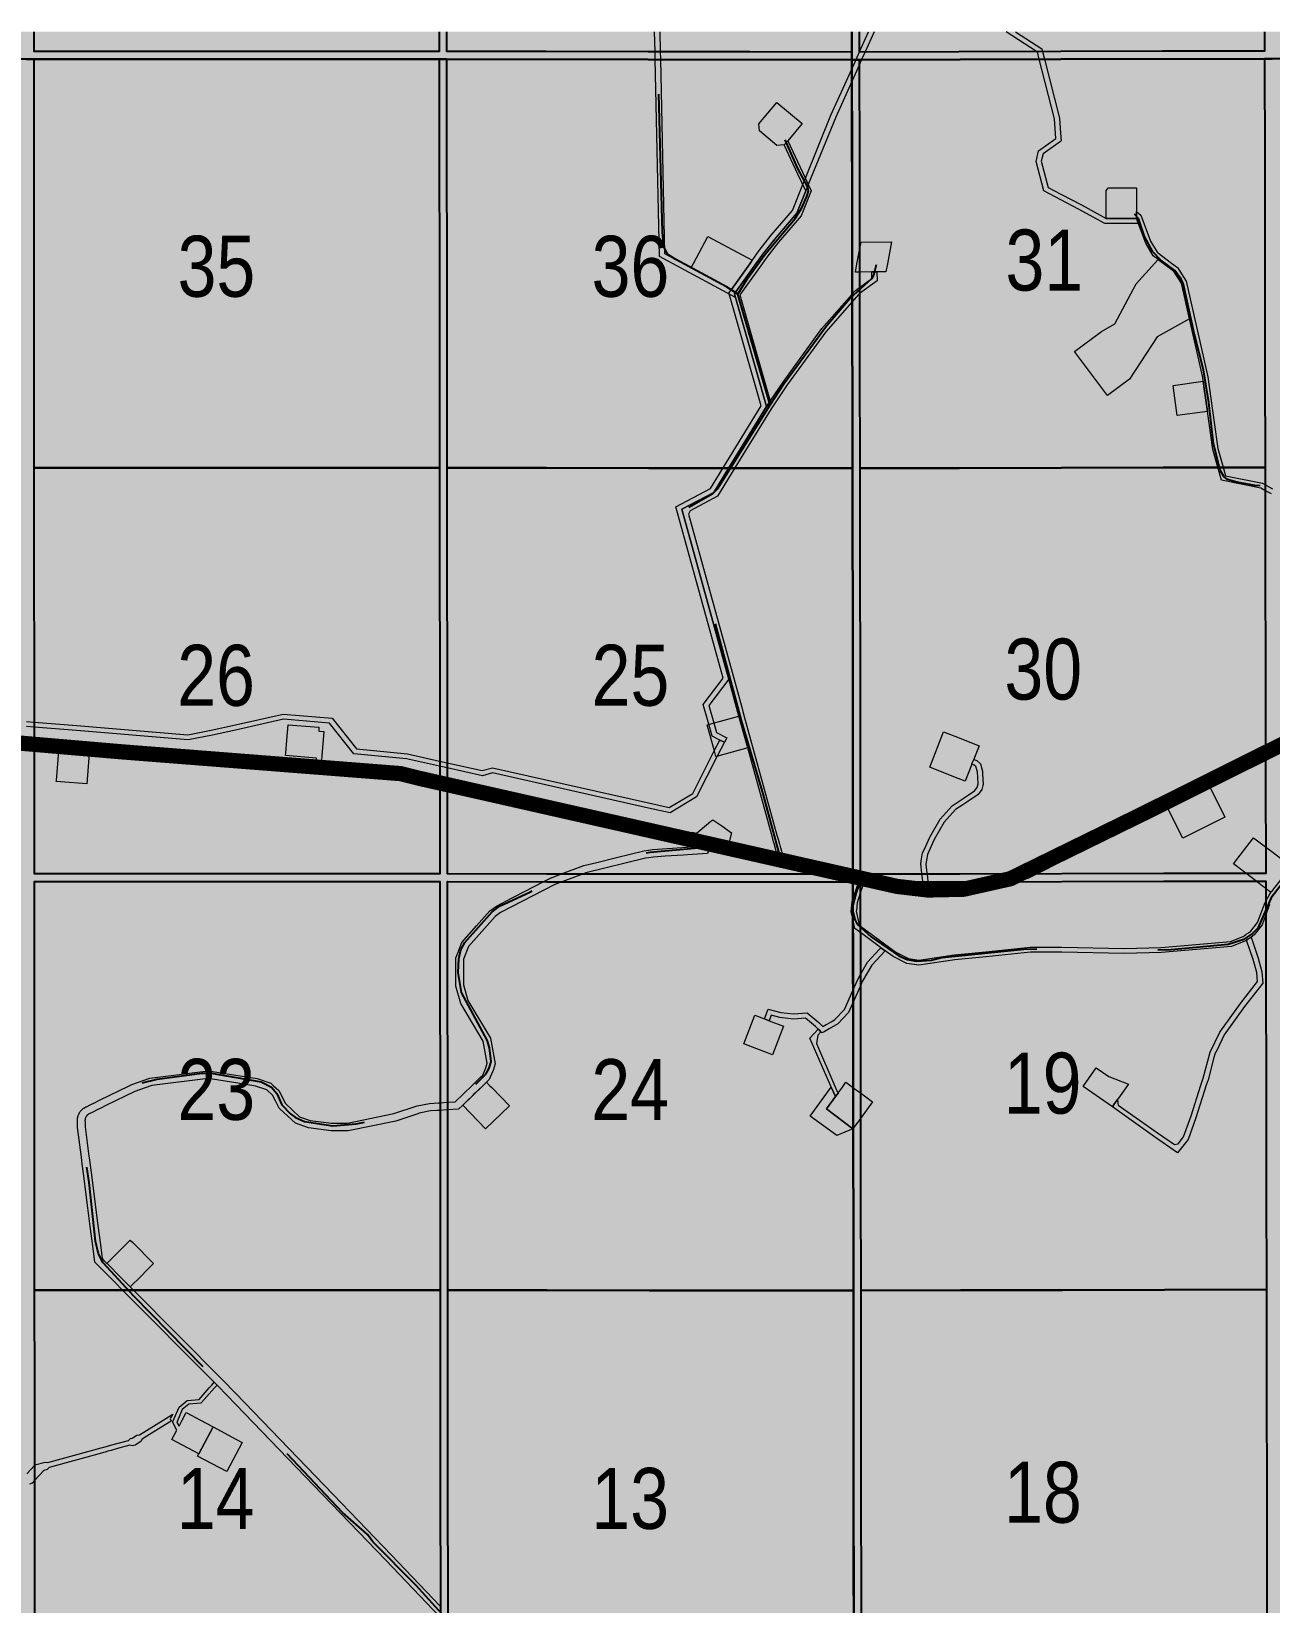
# Model space of a CAD drawing. Extents: x 351064 to 358960, y 6048061 to 6054858.
# Drawn here: x 352978.3 to 353140.7, y 6050877.5 to 6051083.7 of the extents above; entities that cross this region are included whole.
import ezdxf
from ezdxf.enums import TextEntityAlignment as Align

# ---------------------------------------------------------------- set-up
doc = ezdxf.new("R2010")
doc.units = 0
doc.header["$LTSCALE"] = 5
doc.linetypes.add('DASHED2', pattern=[9.525, 6.35, -3.175])
doc.layers.add('AS-ROUTEMAP', color=35, linetype='Continuous', lineweight=0)
for name, color, linetype in [('RoadSeg', 57, 'DASHED2'), ('ROUTE-MAP-ROUTE', 90, 'Continuous'), ('Townships', 57, 'Continuous')]:
    doc.layers.add(name, color=color, linetype=linetype)
doc.layers.add('ROUTE-MAP-BACKGROUND-H', color=7, linetype='Continuous', true_color=0xf0ebff)
doc.layers.add('Sections', color=7, linetype='Continuous', true_color=0xa75418)
doc.styles.add('120', font='ARIALN.TTF', dxfattribs={"height": 13})

msp = doc.modelspace()

# ---------------------------------------------------------------- hatches: boundary and pattern name
at = {"layer": 'ROUTE-MAP-BACKGROUND-H'}
h = msp.add_hatch(color=256, dxfattribs=at)
h.dxf.hatch_style = 1
h.paths.add_polyline_path([(352109.337, 6051083.716), (353736.796, 6051083.637), (353740.383, 6050432.833), (352105.91, 6050432.833)])

# ---------------------------------------------------------------- linework, layer by layer
at = {"layer": 'AS-ROUTEMAP', "flags": 128}
for points in [[(353070.489, 6051049.259), (353070.617, 6051048.812), (353062.364, 6051053.247), (353060.666, 6051054.16), (353060.107, 6051080.061), (353060.083, 6051081.066), (353060.021, 6051083.67)], [(353060.689, 6051083.67), (353060.75, 6051081.065), (353060.773, 6051080.06), (353061.324, 6051054.556), (353063.764, 6051053.246), (353070.684, 6051049.533), (353070.489, 6051049.259)], [(353069.479, 6050991.021), (353069.177, 6050990.426), (353068.583, 6050990.728), (353067.569, 6050991.242), (353067.135, 6050992.788), (353066.401, 6050995.4), (353069.021, 6050998.843), (353068.806, 6050999.621), (353062.819, 6051021.349), (353067.338, 6051023.723), (353068.996, 6051026.431), (353073.989, 6051034.588), (353069.964, 6051048.666), (353069.797, 6051049.252), (353069.759, 6051049.385), (353070.091, 6051049.85), (353072.505, 6051053.236), (353073.736, 6051054.963), (353075.325, 6051056.958), (353078.09, 6051060.204), (353079.456, 6051063.61), (353079.798, 6051064.45), (353083.162, 6051072.717), (353085.881, 6051078.766), (353086.45, 6051080.032), (353086.903, 6051081.038), (353088.085, 6051083.668)], [(353088.817, 6051083.668), (353087.635, 6051081.04), (353087.182, 6051080.034), (353086.886, 6051079.374), (353085.883, 6051077.143), (353083.776, 6051072.456), (353080.184, 6051063.627), (353079.842, 6051062.787), (353078.668, 6051059.854), (353075.839, 6051056.534), (353075.779, 6051056.462), (353074.269, 6051054.562), (353074.213, 6051054.488), (353073.321, 6051053.236), (353070.684, 6051049.532), (353070.489, 6051049.259), (353070.606, 6051048.849), (353070.616, 6051048.812), (353074.71, 6051034.489), (353069.777, 6051026.43), (353067.811, 6051023.218), (353063.605, 6051021.009), (353069.498, 6050999.62), (353069.751, 6050998.702), (353067.132, 6050995.259), (353067.778, 6050992.965), (353068.133, 6050991.704), (353069.479, 6050991.021)], [(353107.374, 6051083.667), (353110.829, 6051081.442), (353110.917, 6051081.091), (353111.172, 6051080.087), (353113.136, 6051072.344), (353113.291, 6051070.357), (353113.37, 6051069.339), (353113.292, 6051069.283), (353110.993, 6051067.635), (353110.757, 6051066.668), (353111.646, 6051063.227), (353113.301, 6051062.372), (353116.114, 6051060.918), (353119.254, 6051059.172), (353123.253, 6051059.185), (353123.501, 6051058.521), (353119.083, 6051058.505), (353115.654, 6051060.394), (353113.302, 6051061.619), (353111.073, 6051062.781), (353110.07, 6051066.664), (353110.404, 6051068.033), (353112.677, 6051069.662), (353112.476, 6051072.236), (353110.485, 6051080.085), (353110.247, 6051081.024), (353110.144, 6051081.09), (353106.143, 6051083.667)], [(353140.955, 6051023.032), (353140.091, 6051023.487), (353139.541, 6051023.778), (353134.391, 6051024.812), (353133.907, 6051026.519), (353133.246, 6051028.854), (353132.775, 6051032.286), (353132.557, 6051033.843), (353132.141, 6051036.813), (353132.002, 6051037.803), (353131.935, 6051038.28), (353130.19, 6051046.017), (353129.134, 6051050.699), (353128.118, 6051052.276), (353126.732, 6051053.312), (353126.089, 6051053.792), (353125.432, 6051054.284), (353124.463, 6051055.935), (353123.253, 6051059.185), (353123.252, 6051059.524), (353123.251, 6051059.806), (353123.251, 6051060.094), (353123.814, 6051059.597), (353125.073, 6051056.212), (353125.94, 6051054.736), (353127.841, 6051053.314), (353128.613, 6051052.737), (353129.759, 6051050.96), (353132.592, 6051038.4), (353133.435, 6051032.379), (353133.9, 6051028.99), (353134.6, 6051026.52), (353134.922, 6051025.384), (353139.767, 6051024.412), (353140.09, 6051024.242), (353141.096, 6051023.711)], [(352977.604, 6050993.16), (352978.61, 6050993.077), (352984.203, 6050992.618), (352998.79, 6050991.421), (353001.857, 6050992.008), (353005.033, 6050992.72), (353011.279, 6050994.12), (353017.712, 6050993.591), (353020.913, 6050989.556), (353027.593, 6050988.92), (353031.794, 6050987.973), (353032.8, 6050987.746), (353037.404, 6050986.709), (353038.736, 6050987.092), (353059.228, 6050982.473), (353061.931, 6050981.863), (353065.016, 6050983.722), (353067.852, 6050989.291), (353068.583, 6050990.728), (353069.177, 6050990.426), (353068.248, 6050988.601), (353065.525, 6050983.253), (353062.051, 6050981.153), (353059.229, 6050981.789), (353038.757, 6050986.404), (353037.424, 6050986.021), (353032.8, 6050987.063), (353031.795, 6050987.29), (353027.488, 6050988.261), (353020.567, 6050988.92), (353017.369, 6050992.951), (353011.327, 6050993.447), (353005.033, 6050992.037), (353001.995, 6050991.356), (352998.823, 6050990.749), (352984.148, 6050991.954), (352978.61, 6050992.409), (352977.604, 6050992.491)], [(352977.605, 6050991.154), (352978.611, 6050991.071), (352983.542, 6050990.666), (352984.04, 6050990.625), (353005.035, 6050988.902), (353015.628, 6050988.032), (353016.292, 6050987.978), (353017.072, 6050987.914), (353027.278, 6050986.942), (353031.796, 6050985.923), (353032.802, 6050985.697), (353059.231, 6050979.74), (353064.946, 6050978.452), (353065.629, 6050978.298), (353065.964, 6050978.221), (353067.699, 6050977.82), (353068.19, 6050977.707), (353069.534, 6050977.397), (353069.817, 6050977.334), (353076.021, 6050975.947), (353076.757, 6050975.782), (353085.999, 6050973.714), (353086.077, 6050973.698), (353086.104, 6050973.692), (353086.594, 6050973.582), (353086.921, 6050973.509), (353087.005, 6050973.489), (353087.246, 6050973.431), (353087.772, 6050973.306), (353087.888, 6050973.276), (353088.207, 6050973.192), (353088.411, 6050973.139), (353088.513, 6050973.112), (353088.726, 6050973.056), (353088.835, 6050973.028), (353089.049, 6050972.972), (353091.304, 6050972.381), (353093.074, 6050972.143), (353094.866, 6050971.903), (353095.253, 6050971.906), (353095.798, 6050971.911), (353095.913, 6050971.912), (353096.297, 6050971.916), (353099.887, 6050971.948), (353101.08, 6050972.16), (353104.499, 6050972.767), (353105.789, 6050973.176), (353108.495, 6050974.033), (353113.414, 6050976.474), (353115.407, 6050977.463), (353115.706, 6050977.611), (353120.127, 6050979.805), (353140.142, 6050989.683), (353141.147, 6050990.179)], [(353141.149, 6050988.584), (353140.145, 6050988.084), (353132.895, 6050984.475), (353127.376, 6050981.728), (353113.416, 6050974.781), (353110.211, 6050973.185), (353109.066, 6050972.615), (353107.673, 6050972.174), (353104.864, 6050971.285), (353100.028, 6050970.426), (353094.771, 6050970.378), (353091.008, 6050970.883), (353088.704, 6050971.487), (353088.381, 6050971.571), (353087.403, 6050971.827), (353087.007, 6050971.916), (353086.755, 6050971.973), (353086.428, 6050972.046), (353086.1, 6050972.129), (353086.001, 6050972.137), (353081.561, 6050973.137), (353069.127, 6050975.923), (353067.656, 6050976.264), (353067.177, 6050976.375), (353067.165, 6050976.378), (353065.592, 6050976.743), (353065.581, 6050976.745), (353064.725, 6050976.94), (353062.11, 6050977.532), (353059.854, 6050978.044), (353059.233, 6050978.184), (353049.091, 6050980.482), (353038.537, 6050982.851), (353037.886, 6050982.997), (353032.803, 6050984.138), (353031.797, 6050984.364), (353030.336, 6050984.692), (353030.138, 6050984.737), (353027.037, 6050985.434), (353016.938, 6050986.396), (353005.036, 6050987.373), (352985.83, 6050988.949), (352983.907, 6050989.107), (352983.409, 6050989.148), (352981.844, 6050989.277), (352978.611, 6050989.542), (352977.606, 6050989.625)], [(353031.882, 6050875.61), (353024.765, 6050883.084), (353016.436, 6050891.728), (353005.086, 6050903.508), (353002.721, 6050905.963), (353002.605, 6050906.083), (353002.253, 6050906.437), (352990.22, 6050918.54), (352989.185, 6050919.582), (352987.312, 6050921.467), (352986.935, 6050921.845), (352986.577, 6050922.206), (352986.308, 6050924.34), (352985.969, 6050926.892), (352985.663, 6050929.351), (352985.09, 6050933.851), (352984.929, 6050935.106), (352984.878, 6050935.504), (352984.814, 6050936), (352984.314, 6050939.883), (352984.306, 6050940.175), (352984.294, 6050940.584), (352984.288, 6050940.653), (352984.284, 6050940.723), (352984.283, 6050940.792), (352984.284, 6050940.861), (352984.286, 6050940.909), (352984.287, 6050940.93), (352984.293, 6050940.999), (352984.302, 6050941.068), (352984.312, 6050941.137), (352984.326, 6050941.205), (352984.341, 6050941.272), (352984.359, 6050941.339), (352984.379, 6050941.405), (352984.402, 6050941.471), (352984.427, 6050941.536), (352984.454, 6050941.599), (352984.484, 6050941.662), (352984.515, 6050941.724), (352984.549, 6050941.784), (352984.585, 6050941.843), (352984.623, 6050941.901), (352984.663, 6050941.958), (352984.705, 6050942.013), (352984.749, 6050942.067), (352984.795, 6050942.119), (352984.843, 6050942.169), (352984.892, 6050942.218), (352984.943, 6050942.265), (352984.996, 6050942.31), (352985.05, 6050942.353), (352985.106, 6050942.394), (352985.163, 6050942.433), (352985.221, 6050942.47), (352985.281, 6050942.505), (352985.404, 6050942.569), (352985.47, 6050942.602), (352986.058, 6050942.891), (352986.547, 6050943.131), (352987.201, 6050943.452), (352991.069, 6050945.353), (352991.428, 6050945.53), (352993.802, 6050946.371), (353001.45, 6050947.331), (353005.06, 6050946.751), (353007.893, 6050946.295), (353009.651, 6050945.689), (353010.009, 6050945.355), (353010.699, 6050944.712), (353011.57, 6050943.016), (353013.427, 6050941.298), (353014.832, 6050940.791), (353017.625, 6050940.428), (353019.722, 6050940.442), (353025.816, 6050941.694), (353028.885, 6050942.715), (353030.476, 6050943.038), (353031.644, 6050943.109), (353031.829, 6050943.122), (353032.835, 6050943.197), (353033.857, 6050943.256), (353036.036, 6050945.353), (353037.189, 6050946.462), (353037.491, 6050946.754), (353037.706, 6050947.266), (353037.892, 6050947.688), (353037.929, 6050947.817), (353038.066, 6050948.302), (353037.529, 6050951.228), (353034.59, 6050956.158), (353033.952, 6050958.441), (353033.942, 6050962.151), (353034.275, 6050962.99), (353034.294, 6050963.037), (353034.743, 6050964.163), (353036.65, 6050966.324), (353038.401, 6050968.307), (353039.262, 6050968.938), (353039.923, 6050969.28), (353041.23, 6050969.953), (353041.692, 6050970.191), (353045.504, 6050972.159), (353046.519, 6050972.682), (353046.577, 6050972.704), (353047.814, 6050973.162), (353050.719, 6050974.24), (353052.432, 6050974.662), (353055.014, 6050975.298), (353058.607, 6050976.183), (353059.234, 6050976.281), (353059.763, 6050976.363), (353065.581, 6050976.744), (353065.592, 6050976.742), (353067.165, 6050976.378), (353066.962, 6050975.831), (353065.628, 6050975.744), (353064.942, 6050975.699), (353063.779, 6050975.623), (353061.422, 6050975.47), (353059.871, 6050975.368), (353059.235, 6050975.269), (353058.804, 6050975.202), (353051.013, 6050973.283), (353050.682, 6050973.16), (353047.976, 6050972.157), (353046.923, 6050971.767), (353039.789, 6050968.085), (353039.079, 6050967.565), (353035.607, 6050963.632), (353034.942, 6050961.961), (353034.951, 6050958.579), (353035.517, 6050956.556), (353038.479, 6050951.585), (353039.09, 6050948.253), (353038.834, 6050947.348), (353038.623, 6050946.871), (353038.617, 6050946.855), (353038.588, 6050946.788), (353038.333, 6050946.177), (353037.966, 6050945.824), (353037.476, 6050945.352), (353036.859, 6050944.758), (353036.573, 6050944.483), (353036.311, 6050944.23), (353035.889, 6050943.824), (353035.718, 6050943.66), (353035.596, 6050943.542), (353035.504, 6050943.453), (353034.845, 6050942.819), (353034.288, 6050942.283), (353032.835, 6050942.187), (353032.74, 6050942.18), (353031.83, 6050942.12), (353031.708, 6050942.112), (353031.487, 6050942.099), (353031.433, 6050942.095), (353030.606, 6050942.045), (353029.143, 6050941.748), (353028.975, 6050941.692), (353026.075, 6050940.727), (353026.075, 6050940.727), (353019.826, 6050939.443), (353017.563, 6050939.429), (353014.595, 6050939.814), (353012.898, 6050940.427), (353010.836, 6050942.334), (353010.762, 6050942.402), (353010.272, 6050943.356), (353009.89, 6050944.1), (353009.124, 6050944.813), (353007.649, 6050945.323), (353007.449, 6050945.355), (353005.061, 6050945.738), (353001.433, 6050946.321), (352994.034, 6050945.393), (352993.923, 6050945.354), (352991.816, 6050944.608), (352988.037, 6050942.75), (352987.383, 6050942.429), (352986.894, 6050942.188), (352986.306, 6050941.899), (352985.832, 6050941.667), (352985.801, 6050941.652), (352985.771, 6050941.636), (352985.742, 6050941.621), (352985.713, 6050941.605), (352985.686, 6050941.58), (352985.658, 6050941.56), (352985.632, 6050941.539), (352985.606, 6050941.517), (352985.581, 6050941.494), (352985.557, 6050941.47), (352985.533, 6050941.445), (352985.511, 6050941.42), (352985.489, 6050941.394), (352985.469, 6050941.367), (352985.449, 6050941.339), (352985.431, 6050941.31), (352985.413, 6050941.281), (352985.396, 6050941.252), (352985.381, 6050941.221), (352985.366, 6050941.191), (352985.353, 6050941.16), (352985.341, 6050941.128), (352985.33, 6050941.096), (352985.32, 6050941.063), (352985.311, 6050941.03), (352985.303, 6050940.997), (352985.297, 6050940.964), (352985.291, 6050940.93), (352985.287, 6050940.897), (352985.284, 6050940.863), (352985.283, 6050940.829), (352985.282, 6050940.795), (352985.283, 6050940.761), (352985.285, 6050940.727), (352985.292, 6050940.66), (352985.302, 6050940.293), (352985.311, 6050939.961), (352985.804, 6050936.127), (352985.87, 6050935.631), (352985.922, 6050935.238), (352986.082, 6050933.978), (352986.96, 6050927.026), (352987.299, 6050924.468), (352987.479, 6050923.038), (352987.526, 6050922.669), (352987.754, 6050922.439), (352988.104, 6050922.087), (352988.154, 6050922.036), (352988.224, 6050921.966), (352989.925, 6050920.256), (352991.207, 6050918.964), (352991.628, 6050918.54), (353003.32, 6050906.782), (353005.085, 6050904.95), (353017.824, 6050891.728), (353025.487, 6050883.776), (353031.881, 6050877.06)], [(353140.706, 6050969.121), (353140.175, 6050967.7), (353139.715, 6050966.466), (353138.685, 6050965.149), (353138.268, 6050964.865), (353138.15, 6050964.785), (353137.862, 6050964.588), (353137.69, 6050964.471), (353137.577, 6050964.394), (353137.533, 6050964.364), (353135.723, 6050963.64), (353126.525, 6050962.842), (353121.63, 6050962.708), (353113.432, 6050962.874), (353113.294, 6050962.877), (353109.357, 6050962.893), (353103.541, 6050962.279), (353099.4, 6050961.883), (353094.687, 6050961.184), (353093.116, 6050961.398), (353091.327, 6050962.304), (353090.253, 6050963.069), (353089.712, 6050963.466), (353089.442, 6050963.664), (353089.307, 6050963.763), (353087.014, 6050965.466), (353086.285, 6050966.007), (353086.076, 6050966.98), (353086.006, 6050967.305), (353085.969, 6050967.478), (353085.806, 6050968.238), (353085.92, 6050969.497), (353086.004, 6050969.746), (353086.081, 6050969.975), (353086.648, 6050971.656), (353086.755, 6050971.973), (353087.007, 6050971.916), (353087.406, 6050971.826), (353087.301, 6050971.509), (353087.008, 6050970.639), (353086.577, 6050969.359), (353086.488, 6050968.376), (353086.479, 6050968.279), (353086.778, 6050966.884), (353086.883, 6050966.395), (353087.013, 6050966.3), (353091.677, 6050962.874), (353093.317, 6050962.044), (353094.684, 6050961.857), (353099.321, 6050962.545), (353103.475, 6050962.942), (353109.288, 6050963.559), (353113.377, 6050963.523), (353113.431, 6050963.522), (353121.627, 6050963.375), (353126.487, 6050963.508), (353135.571, 6050964.296), (353137.23, 6050964.95), (353137.365, 6050965.043), (353137.65, 6050965.237), (353137.939, 6050965.435), (353138.232, 6050965.634), (353139.125, 6050966.789), (353140.11, 6050969.384), (353140.173, 6050969.499), (353140.646, 6050970.374), (353140.883, 6050970.726)], [(352977.645, 6050894.409), (352978.65, 6050895.527), (352978.719, 6050895.603), (352980.043, 6050895.969), (352980.409, 6050895.898), (352987.401, 6050897.831), (352987.751, 6050897.928), (352988.215, 6050898.056), (352988.639, 6050898.173), (352990.982, 6050898.821), (352991.259, 6050899.07), (352991.464, 6050899.127), (352992.07, 6050899.503), (352992.441, 6050899.538), (352996.796, 6050902.246), (352996.478, 6050901.624), (352996.602, 6050901.34), (352996.355, 6050901.187), (352993.412, 6050899.357), (352992.793, 6050898.972), (352992.598, 6050898.654), (352991.87, 6050898.202), (352991.87, 6050898.202), (352991.525, 6050898.107), (352991.16, 6050898.178), (352989.557, 6050897.735), (352988.709, 6050897.501), (352988.285, 6050897.383), (352987.929, 6050897.285), (352987.729, 6050897.23), (352987.471, 6050897.158), (352980.587, 6050895.255), (352980.31, 6050895.006), (352979.863, 6050894.882), (352978.651, 6050893.534), (352978.36, 6050893.211), (352977.991, 6050893.066)]]:
    msp.add_lwpolyline(points, dxfattribs=at)
for points in [[(353077.485, 6051069.374), (353077.012, 6051068.813), (353076.073, 6051068.734), (353073.781, 6051070.668), (353073.701, 6051071.607), (353076.065, 6051074.409), (353079.376, 6051071.615), (353077.485, 6051069.374)], [(353074.742, 6051034.541), (353074.71, 6051034.489), (353070.617, 6051048.812), (353070.489, 6051049.259), (353070.684, 6051049.533), (353073.318, 6051053.236), (353074.212, 6051054.491), (353075.778, 6051056.464), (353078.668, 6051059.854), (353079.842, 6051062.787), (353078.82, 6051064.963), (353077.012, 6051068.813), (353077.485, 6051069.374), (353079.424, 6051065.247), (353080.569, 6051062.808), (353079.246, 6051059.505), (353076.293, 6051056.04), (353074.745, 6051054.09), (353074.136, 6051053.235), (353071.218, 6051049.134), (353075.196, 6051035.214), (353074.742, 6051034.541)], [(353123.251, 6051060.094), (353123.251, 6051059.806), (353123.252, 6051059.524), (353123.253, 6051059.185), (353119.254, 6051059.172), (353119.243, 6051062.838), (353119.575, 6051063.173), (353123.241, 6051063.184), (353123.251, 6051060.094)], [(353072.505, 6051053.236), (353070.091, 6051049.851), (353064.806, 6051052.687), (353065.106, 6051053.244), (353067.012, 6051056.797), (353072.821, 6051053.68), (353072.505, 6051053.236)], [(353086.916, 6051052.144), (353086.362, 6051052.142), (353086.568, 6051053.224), (353086.913, 6051055.025), (353087.112, 6051056.07), (353091.112, 6051056.083), (353090.567, 6051053.233), (353090.361, 6051052.155), (353089.194, 6051052.151), (353088.528, 6051052.149), (353086.916, 6051052.144)], [(353122.316, 6051038.066), (353119.429, 6051035.952), (353115.126, 6051041.712), (353118.646, 6051044.341), (353120.416, 6051045.363), (353123.21, 6051050.597), (353125.654, 6051053.309), (353126.089, 6051053.792), (353126.732, 6051053.312), (353128.118, 6051052.276), (353129.134, 6051050.699), (353130.19, 6051046.017), (353125.936, 6051043.639), (353122.316, 6051038.066)], [(353076.657, 6050976.145), (353076.757, 6050975.782), (353076.021, 6050975.947), (353075.922, 6050976.309), (353075.79, 6050976.784), (353075.771, 6050976.856), (353075.691, 6050977.146), (353075.67, 6050977.221), (353075.541, 6050977.69), (353075.519, 6050977.768), (353075.342, 6050978.414), (353072.232, 6050989.699), (353071.081, 6050993.875), (353069.751, 6050998.702), (353069.498, 6050999.62), (353063.605, 6051021.009), (353067.811, 6051023.218), (353069.777, 6051026.43), (353074.71, 6051034.489), (353074.742, 6051034.541), (353075.196, 6051035.214), (353076.879, 6051037.708), (353081.956, 6051044.722), (353085.914, 6051049.208), (353086.372, 6051049.727), (353086.918, 6051050.127), (353088.53, 6051051.31), (353088.528, 6051052.149), (353089.194, 6051052.151), (353089.198, 6051050.973), (353086.919, 6051049.302), (353086.766, 6051049.189), (353085.915, 6051048.201), (353082.477, 6051044.305), (353077.426, 6051037.326), (353075.303, 6051034.18), (353070.558, 6051026.429), (353068.284, 6051022.714), (353064.685, 6051020.824), (353064.479, 6051020.347), (353070.19, 6050999.62), (353071.506, 6050994.842), (353071.613, 6050994.456), (353071.788, 6050993.82), (353076.077, 6050978.254), (353076.256, 6050977.603), (353076.277, 6050977.53), (353076.407, 6050977.057), (353076.427, 6050976.986), (353076.507, 6050976.692), (353076.525, 6050976.625), (353076.657, 6050976.145)], [(353132.141, 6051036.813), (353132.557, 6051033.843), (353128.595, 6051033.294), (353128.179, 6051036.265), (353128.041, 6051037.255), (353132.002, 6051037.803), (353132.141, 6051036.813)], [(353016.306, 6050988.144), (353016.292, 6050987.978), (353015.628, 6050988.032), (353015.641, 6050988.198), (353015.653, 6050988.346), (353011.604, 6050988.679), (353011.633, 6050989.029), (353011.77, 6050990.703), (353011.936, 6050992.728), (353015.986, 6050992.396), (353015.944, 6050991.888), (353016.608, 6050991.834), (353016.346, 6050988.642), (353016.306, 6050988.144)], [(353068.129, 6050988.569), (353068.056, 6050988.548), (353067.816, 6050989.421), (353066.905, 6050992.725), (353067.07, 6050992.77), (353067.712, 6050992.947), (353071.081, 6050993.875), (353072.232, 6050989.699), (353068.129, 6050988.569)], [(353101.644, 6050987.563), (353100.761, 6050985.324), (353099.282, 6050985.907), (353096.111, 6050987.157), (353097.944, 6050991.808), (353099.423, 6050991.225), (353102.595, 6050989.975), (353101.993, 6050988.447), (353101.888, 6050988.183), (353101.745, 6050987.82), (353101.705, 6050987.718), (353101.644, 6050987.563)], [(352985.83, 6050988.949), (352985.507, 6050984.963), (352982.068, 6050985.246), (352981.52, 6050985.291), (352981.531, 6050985.416), (352981.844, 6050989.277), (352983.409, 6050989.148), (352983.907, 6050989.107), (352985.83, 6050988.949)], [(353095.913, 6050971.912), (353095.253, 6050971.906), (353095.216, 6050972.147), (353095.202, 6050972.239), (353095.162, 6050972.572), (353095.091, 6050973.153), (353095.081, 6050973.238), (353094.933, 6050974.462), (353095.048, 6050975.126), (353095.184, 6050975.91), (353095.408, 6050976.401), (353096.116, 6050977.957), (353097.478, 6050980.352), (353099.063, 6050982.103), (353100.649, 6050983.153), (353102.005, 6050984.051), (353102.326, 6050984.507), (353102.458, 6050984.961), (353102.377, 6050986.548), (353102.181, 6050987.231), (353101.932, 6050987.445), (353101.644, 6050987.563), (353101.705, 6050987.718), (353101.745, 6050987.82), (353101.888, 6050988.183), (353102.285, 6050988.021), (353102.767, 6050987.606), (353103.038, 6050986.658), (353103.056, 6050986.311), (353103.13, 6050984.883), (353103.095, 6050984.762), (353102.934, 6050984.214), (353102.478, 6050983.565), (353100.995, 6050982.583), (353100.445, 6050982.227), (353099.501, 6050981.593), (353098.022, 6050979.959), (353096.711, 6050977.653), (353095.826, 6050975.712), (353095.606, 6050974.445), (353095.747, 6050973.244), (353095.758, 6050973.154), (353095.825, 6050972.578), (353095.871, 6050972.245), (353095.879, 6050972.191), (353095.882, 6050972.149), (353095.913, 6050971.912)], [(353127.376, 6050981.728), (353132.895, 6050984.475), (353134.825, 6050980.598), (353129.306, 6050977.851), (353127.376, 6050981.728)], [(353070.097, 6050978.564), (353070.068, 6050978.439), (353070.003, 6050978.146), (353069.98, 6050978.048), (353069.891, 6050977.658), (353069.817, 6050977.334), (353069.534, 6050977.397), (353068.19, 6050977.707), (353067.699, 6050977.82), (353065.964, 6050978.221), (353065.629, 6050978.298), (353064.946, 6050978.452), (353064.984, 6050978.62), (353065.513, 6050978.501), (353065.997, 6050978.898), (353067.411, 6050980.061), (353067.669, 6050980.272), (353068.833, 6050979.454), (353069.124, 6050979.249), (353069.803, 6050978.772), (353070.097, 6050978.564)], [(353140.931, 6050970.789), (353140.883, 6050970.726), (353140.59, 6050970.95), (353140.489, 6050971.026), (353140.189, 6050971.256), (353140.17, 6050971.27), (353139.788, 6050971.561), (353138.897, 6050972.241), (353137.583, 6050973.244), (353135.983, 6050974.465), (353138.61, 6050977.909), (353140.162, 6050976.725), (353141.168, 6050975.957), (353143.511, 6050974.169), (353142.813, 6050973.255), (353142.045, 6050972.248), (353141.399, 6050971.402), (353141.194, 6050971.134), (353141.176, 6050971.109), (353140.931, 6050970.789)], [(353130.002, 6050938.301), (353128.642, 6050936.536), (353125.604, 6050938.64), (353120.08, 6050942.574), (353120.375, 6050943.006), (353120.572, 6050943.294), (353120.752, 6050943.559), (353120.811, 6050943.07), (353120.841, 6050942.813), (353126.014, 6050939.166), (353128.249, 6050937.638), (353128.728, 6050937.718), (353129.417, 6050938.635), (353130.406, 6050941.394), (353131.694, 6050945.416), (353131.994, 6050946.353), (353132.902, 6050949.753), (353134.194, 6050952.405), (353136.902, 6050956.165), (353139.131, 6050959.024), (353139.011, 6050960.203), (353138.557, 6050961.917), (353137.69, 6050964.471), (353137.862, 6050964.588), (353138.15, 6050964.785), (353138.268, 6050964.865), (353139.201, 6050962.09), (353139.671, 6050960.307), (353139.817, 6050958.811), (353137.425, 6050955.751), (353134.759, 6050952.046), (353133.764, 6050949.998), (353133.67, 6050949.805), (353133.529, 6050949.514), (353133.375, 6050949.042), (353132.631, 6050946.154), (353132.395, 6050945.418), (353131.029, 6050941.158), (353130.002, 6050938.301)], [(353084.041, 6050953.496), (353082.9, 6050952.823), (353082.266, 6050952.45), (353081.978, 6050952.28), (353081.831, 6050952.431), (353081.785, 6050952.478), (353081.681, 6050952.585), (353081.482, 6050952.789), (353081.126, 6050953.153), (353079.818, 6050954.245), (353078.247, 6050954.104), (353076.438, 6050954.325), (353075.333, 6050954.604), (353075.052, 6050953.876), (353074.43, 6050954.117), (353074.924, 6050955.394), (353076.561, 6050954.981), (353078.257, 6050954.774), (353080.033, 6050954.933), (353081.579, 6050953.643), (353082.055, 6050953.157), (353082.09, 6050953.12), (353082.538, 6050953.388), (353082.583, 6050953.411), (353083.178, 6050953.761), (353083.611, 6050954.016), (353084.912, 6050955.365), (353086.017, 6050957.863), (353086.661, 6050959.32), (353087.02, 6050959.943), (353087.972, 6050961.595), (353089.486, 6050963.218), (353089.712, 6050963.466), (353090.253, 6050963.069), (353088.51, 6050961.194), (353087.256, 6050959.018), (353087.022, 6050958.487), (353086.019, 6050956.22), (353085.474, 6050954.988), (353084.041, 6050953.496)], [(353074.43, 6050954.117), (353075.052, 6050953.876), (353076.917, 6050953.155), (353075.474, 6050949.425), (353071.744, 6050950.868), (353073.187, 6050954.598), (353074.43, 6050954.117)], [(353084.084, 6050944.392), (353083.742, 6050943.927), (353083.203, 6050945.16), (353083.132, 6050945.322), (353080.39, 6050951.593), (353081.482, 6050952.789), (353081.681, 6050952.585), (353081.785, 6050952.478), (353081.831, 6050952.431), (353081.427, 6050951.988), (353081.245, 6050950.885), (353083.678, 6050945.322), (353083.986, 6050944.615), (353084.02, 6050944.539), (353084.084, 6050944.392)], [(353120.375, 6050943.006), (353120.08, 6050942.574), (353116.254, 6050945.244), (353116.349, 6050945.384), (353117.97, 6050947.704), (353119.61, 6050946.559), (353122.178, 6050945.58), (353122.05, 6050945.396), (353121.086, 6050944.015), (353120.752, 6050943.559), (353120.572, 6050943.294), (353120.375, 6050943.006)], [(353040.972, 6050942.702), (353037.85, 6050939.697), (353034.845, 6050942.819), (353037.476, 6050945.352), (353037.966, 6050945.824), (353038.365, 6050945.41), (353038.421, 6050945.351), (353038.654, 6050945.11), (353040.972, 6050942.702)], [(353083.742, 6050943.927), (353082.561, 6050942.325), (353086.038, 6050939.683), (353083.906, 6050938.811), (353080.418, 6050941.38), (353083.202, 6050945.161), (353083.742, 6050943.927)], [(353087.042, 6050941.069), (353086.038, 6050939.683), (353082.561, 6050942.325), (353083.742, 6050943.927), (353084.084, 6050944.392), (353084.103, 6050944.418), (353084.312, 6050944.702), (353084.655, 6050945.166), (353084.769, 6050945.321), (353085.13, 6050945.812), (353085.798, 6050945.32), (353086.032, 6050945.148), (353087.038, 6050944.406), (353088.618, 6050943.242), (353087.042, 6050941.069)], [(352992.64, 6050920.387), (352991.207, 6050918.964), (352989.925, 6050920.256), (352988.224, 6050921.966), (352988.154, 6050922.036), (352988.562, 6050922.442), (352990.594, 6050924.461), (352991.227, 6050925.09), (352991.549, 6050924.766), (352994.28, 6050922.018), (352993.369, 6050921.112), (352992.64, 6050920.387)], [(352997.441, 6050901.053), (352997.629, 6050900.691), (352997.846, 6050901.1), (352998.035, 6050901.457), (352998.566, 6050902.458), (352999.885, 6050901.758), (353000.333, 6050901.521), (353002.097, 6050900.585), (353000.221, 6050897.053), (352996.692, 6050898.924), (352997.344, 6050900.154), (352996.911, 6050900.99), (352996.79, 6050901.224), (352996.829, 6050901.316), (352997.627, 6050903.169), (352998.701, 6050904.067), (353000.249, 6050904.196), (353001.584, 6050905.692), (353001.918, 6050906.065), (353002.252, 6050906.438), (353002.605, 6050906.083), (353002.271, 6050905.709), (353001.937, 6050905.335), (353000.566, 6050903.8), (353000.489, 6050903.715), (352998.9, 6050903.582), (352998.039, 6050902.862), (352997.403, 6050901.383), (352997.343, 6050901.244), (352997.441, 6050901.053)], [(353005.09, 6050896.983), (353003.89, 6050894.726), (353000.065, 6050896.76), (353000.221, 6050897.053), (353002.099, 6050900.584), (353005.089, 6050898.994), (353005.924, 6050898.55), (353005.09, 6050896.983)]]:
    msp.add_lwpolyline(points, close=True, dxfattribs=at)
at = {"layer": 'RoadSeg', "flags": 128}
for points in [[(353070.956, 6051049.239), (353069.462, 6051050.197), (353062.791, 6051053.776), (353061.772, 6051054.448), (353061.244, 6051055.433), (353061.056, 6051057.362), (353060.343, 6051083.67)], [(353070.956, 6051049.239), (353072.199, 6051051.275), (353074.509, 6051054.475), (353078.445, 6051059.154), (353079.34, 6051060.547), (353079.998, 6051062.033), (353080.21, 6051062.773), (353080.129, 6051063.27), (353078.793, 6051065.734), (353077.152, 6051069.489)], [(353130.787, 6051044.295), (353129.373, 6051050.658), (353129.123, 6051051.218), (353128.292, 6051052.328), (353126.452, 6051053.71), (353125.388, 6051054.78), (353124.296, 6051056.817), (353123.496, 6051059.162), (353122.98, 6051059.747)], [(353075.168, 6051034.719), (353076.958, 6051037.471), (353082.579, 6051045.066), (353085.645, 6051048.654), (353088.539, 6051051.27), (353088.793, 6051051.711), (353089.12, 6051053.12)], [(353075.168, 6051034.719), (353070.956, 6051049.239)], [(353130.863, 6051043.931), (353130.787, 6051044.295)], [(353138.76, 6051024.146), (353136.414, 6051024.547), (353135.203, 6051024.913), (353134.692, 6051025.298), (353134.201, 6051026.151), (353133.337, 6051029.595), (353132.75, 6051035.014), (353132.028, 6051039.295), (353130.863, 6051043.931)], [(353076.48, 6050975.399), (353074.245, 6050983.672), (353071.405, 6050993.296), (353066.113, 6051012.987), (353064.193, 6051020.736), (353064.379, 6051021.208), (353067.662, 6051023.068), (353068.278, 6051023.686), (353075.168, 6051034.719)], [(353139.462, 6051024.066), (353138.76, 6051024.146)], [(353167.214, 6051002.576), (353156.495, 6051010.176), (353155.831, 6051010.09), (353154.026, 6051009.039), (353153.004, 6051008.643), (353152.058, 6051009.05), (353151.784, 6051009.309), (353151.406, 6051010.898), (353150.805, 6051012.115), (353146.845, 6051017.706), (353144.008, 6051020.16), (353141.394, 6051022.953), (353140.473, 6051023.694), (353139.462, 6051024.066)], [(353087.224, 6050972.802), (353092.992, 6050971.664), (353097.171, 6050971.282), (353099.838, 6050971.324), (353101.799, 6050971.547), (353105.543, 6050972.386), (353108.022, 6050973.19), (353132.625, 6050985.19), (353167.214, 6051002.576)], [(353067.149, 6050977.536), (353033.384, 6050985.251), (353026.275, 6050986.65), (352978.778, 6050990.575), (352973.369, 6050990.822), (352956.957, 6050992.192)], [(353087.224, 6050972.802), (353086.45, 6050970.712), (353086.03, 6050969.033), (353086.019, 6050968.266), (353086.283, 6050967.173), (353086.601, 6050966.548), (353088.415, 6050964.899), (353092.054, 6050962.401), (353093.167, 6050961.932), (353094.374, 6050961.699), (353096.337, 6050961.855), (353097.728, 6050962.194), (353108.469, 6050963.265), (353112.334, 6050963.374), (353121.147, 6050963.057), (353127.811, 6050963.245), (353135.261, 6050963.923), (353137.442, 6050964.619), (353138.392, 6050965.245), (353139.234, 6050966.136), (353141.052, 6050970.223), (353144.204, 6050974.313), (353149.262, 6050978.225), (353151.564, 6050979.39), (353153.185, 6050979.836), (353154.882, 6050979.951), (353157.395, 6050979.522), (353158.885, 6050978.73), (353161.919, 6050976.415), (353163.099, 6050975.949), (353164.339, 6050975.717), (353167.679, 6050975.544), (353176.245, 6050975.687)], [(353033.792, 6050874.184), (353028.732, 6050879.777), (353023.034, 6050885.518), (353022.34, 6050886.465), (353019.091, 6050889.341), (353004.791, 6050904.443), (352991.677, 6050917.744), (352987.684, 6050922.133), (352987.051, 6050923.282), (352986.67, 6050924.972), (352985.819, 6050932.651), (352984.743, 6050940.057), (352984.753, 6050940.857), (352985.064, 6050941.667), (352986.303, 6050942.669), (352992.057, 6050945.533), (352994.738, 6050946.242), (353000.619, 6050947.009), (353001.819, 6050947.009), (353008.388, 6050945.861), (353009.741, 6050945.166), (353010.432, 6050944.318), (353011.107, 6050942.87), (353012.241, 6050941.669), (353012.922, 6050941.187), (353014.07, 6050940.686), (353017.788, 6050940.092), (353020.882, 6050940.346), (353026.416, 6050941.602), (353029.753, 6050942.698), (353033.215, 6050942.895), (353033.943, 6050943.116), (353034.856, 6050943.842), (353037.871, 6050946.895), (353038.315, 6050947.675), (353038.557, 6050948.549), (353038.34, 6050950.343), (353038.045, 6050951.335), (353034.667, 6050957.576), (353034.259, 6050960.232), (353034.342, 6050962.002), (353034.575, 6050963.175), (353035.114, 6050964.158), (353038.702, 6050968.194), (353039.682, 6050968.922), (353043.73, 6050970.804), (353047.408, 6050972.809), (353052.231, 6050974.413), (353059.455, 6050976.018), (353065.742, 6050976.595), (353066.565, 6050976.952), (353067.149, 6050977.536)], [(353076.48, 6050975.399), (353076.013, 6050975.386), (353067.149, 6050977.536)], [(353087.224, 6050972.802), (353076.48, 6050975.399)]]:
    msp.add_lwpolyline(points, dxfattribs=at)
at = {"layer": 'ROUTE-MAP-ROUTE', "const_width": 1.999, "flags": 128}
msp.add_lwpolyline([(352957.006, 6050992.014), (352990.239, 6050989.165), (353026.661, 6050986.319), (353029.12, 6050985.707), (353091.837, 6050971.514), (353095.876, 6050971.045), (353100.575, 6050971.147), (353106.693, 6050972.523), (353124.131, 6050981.069), (353207.844, 6051022.804), (353210.017, 6051023.482), (353214.174, 6051023.877), (353221.812, 6051024.525), (353228.468, 6051024.435), (353248.859, 6051022.821), (353262.089, 6051021.99)], dxfattribs=at)
at = {"layer": 'Sections', "flags": 128}
for points in [[(353031.757, 6051083.671), (353031.759, 6051081.075), (353018.388, 6051081.074), (353005.017, 6051081.072), (352991.646, 6051081.071), (352978.61, 6051081.07), (352978.609, 6051083.674)], [(353085.911, 6051083.668), (353085.914, 6051081.013), (353072.542, 6051081.028), (353059.171, 6051081.044), (353045.8, 6051081.059), (353032.764, 6051081.074), (353032.762, 6051083.671)], [(353140.037, 6051083.666), (353140.04, 6051081.132), (353126.676, 6051081.103), (353113.312, 6051081.073), (353099.948, 6051081.044), (353086.919, 6051081.015), (353086.916, 6051083.668)]]:
    msp.add_lwpolyline(points, dxfattribs=at)
for points in [[(353031.79, 6051039.85), (353031.8, 6051026.443), (353018.424, 6051026.442), (353005.048, 6051026.441), (352991.672, 6051026.44), (352978.631, 6051026.439), (352978.626, 6051039.845), (352978.621, 6051053.252), (352978.616, 6051066.658), (352978.611, 6051080.064), (352991.647, 6051080.066), (353005.018, 6051080.067), (353018.389, 6051080.068), (353031.76, 6051080.07), (353031.77, 6051066.663), (353031.779, 6051053.256)], [(353085.96, 6051039.795), (353085.975, 6051026.391), (353072.598, 6051026.404), (353059.222, 6051026.417), (353045.846, 6051026.43), (353032.805, 6051026.442), (353032.795, 6051039.849), (353032.785, 6051053.255), (353032.775, 6051066.662), (353032.765, 6051080.068), (353045.801, 6051080.053), (353059.172, 6051080.038), (353072.543, 6051080.023), (353085.915, 6051080.007), (353085.93, 6051066.603), (353085.945, 6051053.199)], [(353140.102, 6051039.914), (353140.122, 6051026.509), (353126.753, 6051026.48), (353113.384, 6051026.451), (353100.014, 6051026.422), (353086.98, 6051026.394), (353086.965, 6051039.798), (353086.95, 6051053.202), (353086.935, 6051066.605), (353086.921, 6051080.009), (353099.949, 6051080.038), (353113.314, 6051080.068), (353126.678, 6051080.097), (353140.042, 6051080.127), (353140.062, 6051066.723), (353140.082, 6051053.318)], [(353031.831, 6050986.223), (353031.841, 6050973.152), (353018.461, 6050973.151), (353005.08, 6050973.15), (352991.699, 6050973.149), (352978.653, 6050973.148), (352978.648, 6050986.219), (352978.642, 6050999.626), (352978.637, 6051013.032), (352978.631, 6051026.439), (352991.672, 6051026.44), (353005.048, 6051026.441), (353018.424, 6051026.442), (353031.8, 6051026.443), (353031.81, 6051013.036), (353031.821, 6050999.63)], [(353086.02, 6050986.179), (353086.035, 6050973.11), (353072.654, 6050973.12), (353059.273, 6050973.131), (353045.892, 6050973.141), (353032.847, 6050973.151), (353032.836, 6050986.222), (353032.826, 6050999.629), (353032.816, 6051013.035), (353032.805, 6051026.442), (353045.846, 6051026.43), (353059.222, 6051026.417), (353072.598, 6051026.404), (353085.975, 6051026.391), (353085.99, 6051012.987), (353086.005, 6050999.583)], [(353140.183, 6050986.295), (353140.202, 6050973.226), (353126.828, 6050973.197), (353113.454, 6050973.169), (353100.08, 6050973.14), (353087.041, 6050973.112), (353087.026, 6050986.181), (353087.011, 6050999.585), (353086.995, 6051012.989), (353086.98, 6051026.394), (353100.014, 6051026.422), (353113.384, 6051026.451), (353126.753, 6051026.48), (353140.122, 6051026.509), (353140.142, 6051013.104), (353140.163, 6050999.7)], [(353031.873, 6050931.926), (353031.884, 6050918.519), (353018.498, 6050918.519), (353005.112, 6050918.518), (352991.727, 6050918.518), (352978.676, 6050918.517), (352978.67, 6050931.923), (352978.665, 6050945.33), (352978.659, 6050958.736), (352978.654, 6050972.143), (352991.699, 6050972.144), (353005.08, 6050972.144), (353018.461, 6050972.145), (353031.842, 6050972.146), (353031.852, 6050958.739), (353031.863, 6050945.333)], [(353086.082, 6050931.893), (353086.097, 6050918.489), (353072.711, 6050918.496), (353059.325, 6050918.504), (353045.94, 6050918.511), (353032.889, 6050918.519), (353032.879, 6050931.925), (353032.868, 6050945.332), (353032.858, 6050958.739), (353032.847, 6050972.145), (353045.893, 6050972.135), (353059.274, 6050972.125), (353072.655, 6050972.115), (353086.036, 6050972.105), (353086.052, 6050958.701), (353086.067, 6050945.297)], [(353140.265, 6050932.007), (353140.285, 6050918.602), (353126.906, 6050918.574), (353113.526, 6050918.546), (353100.147, 6050918.518), (353087.103, 6050918.491), (353087.088, 6050931.895), (353087.072, 6050945.299), (353087.057, 6050958.703), (353087.042, 6050972.107), (353100.081, 6050972.135), (353113.455, 6050972.163), (353126.83, 6050972.192), (353140.204, 6050972.221), (353140.224, 6050958.816), (353140.244, 6050945.411)], [(353031.915, 6050878.299), (353031.926, 6050865.228), (353018.535, 6050865.227), (353005.145, 6050865.227), (352991.754, 6050865.227), (352978.698, 6050865.226), (352978.693, 6050878.298), (352978.687, 6050891.704), (352978.682, 6050905.111), (352978.676, 6050918.517), (352991.727, 6050918.518), (353005.112, 6050918.518), (353018.498, 6050918.519), (353031.884, 6050918.519), (353031.894, 6050905.113), (353031.905, 6050891.706)], [(353086.144, 6050878.276), (353086.159, 6050865.208), (353072.768, 6050865.212), (353059.377, 6050865.217), (353045.987, 6050865.222), (353032.931, 6050865.227), (353032.921, 6050878.299), (353032.91, 6050891.706), (353032.9, 6050905.112), (353032.889, 6050918.519), (353045.94, 6050918.511), (353059.325, 6050918.504), (353072.711, 6050918.496), (353086.097, 6050918.489), (353086.113, 6050905.085), (353086.128, 6050891.681)], [(353140.345, 6050878.389), (353140.365, 6050865.319), (353126.981, 6050865.292), (353113.597, 6050865.264), (353100.213, 6050865.237), (353087.164, 6050865.21), (353087.149, 6050878.279), (353087.134, 6050891.683), (353087.118, 6050905.087), (353087.103, 6050918.491), (353100.147, 6050918.518), (353113.526, 6050918.546), (353126.906, 6050918.574), (353140.285, 6050918.602), (353140.305, 6050905.198), (353140.325, 6050891.793)]]:
    msp.add_lwpolyline(points, close=True, dxfattribs=at)
at = {"layer": 'Townships', "flags": 128}
for points in [[(353085.911, 6051083.668), (353085.914, 6051081.013), (353085.915, 6051080.007), (353059.172, 6051080.038), (353032.765, 6051080.068), (353031.76, 6051080.07), (353005.018, 6051080.067), (352978.611, 6051080.064), (352977.605, 6051080.064), (352950.863, 6051080.062), (352924.456, 6051080.059), (352923.451, 6051080.059), (352896.708, 6051080.056), (352870.299, 6051080.054), (352869.294, 6051080.054), (352842.55, 6051080.053), (352816.141, 6051080.052), (352815.135, 6051080.051), (352788.391, 6051080.05), (352761.982, 6051080.049), (352760.976, 6051080.049), (352760.978, 6051081.054), (352760.98, 6051083.684)], [(353410.641, 6051083.653), (353410.647, 6051081.653), (353410.651, 6051080.647), (353383.927, 6051080.631), (353357.538, 6051080.615), (353356.532, 6051080.615), (353329.808, 6051080.554), (353303.419, 6051080.495), (353302.414, 6051080.492), (353275.69, 6051080.432), (353249.301, 6051080.373), (353248.296, 6051080.37), (353221.567, 6051080.31), (353195.174, 6051080.251), (353194.169, 6051080.249), (353167.441, 6051080.189), (353141.047, 6051080.129), (353140.042, 6051080.127), (353113.314, 6051080.068), (353086.921, 6051080.009), (353085.915, 6051080.007), (353085.914, 6051081.013), (353085.911, 6051083.668)], [(352977.605, 6051080.064), (352978.611, 6051080.064), (353005.018, 6051080.067), (353031.76, 6051080.07), (353032.765, 6051080.068), (353059.172, 6051080.038), (353085.915, 6051080.007), (353085.945, 6051053.199), (353085.975, 6051026.391), (353086.005, 6050999.583), (353086.035, 6050973.11), (353086.036, 6050972.105), (353086.067, 6050945.297), (353086.097, 6050918.489), (353086.128, 6050891.681), (353086.159, 6050865.208), (353086.16, 6050864.202), (353086.191, 6050837.394), (353086.222, 6050810.586), (353086.253, 6050783.778), (353086.284, 6050756.97), (353086.285, 6050756.299)], [(353086.159, 6050865.208), (353086.128, 6050891.681), (353086.097, 6050918.489), (353086.067, 6050945.297), (353086.036, 6050972.105), (353086.035, 6050973.11), (353086.005, 6050999.583), (353085.975, 6051026.391), (353085.945, 6051053.199), (353085.915, 6051080.007), (353086.921, 6051080.009), (353113.314, 6051080.068), (353140.042, 6051080.127), (353141.047, 6051080.129), (353167.441, 6051080.189), (353194.169, 6051080.249), (353195.174, 6051080.251), (353221.567, 6051080.31), (353248.296, 6051080.37), (353249.301, 6051080.373)]]:
    msp.add_lwpolyline(points, dxfattribs=at)

# ---------------------------------------------------------------- texts
at = {"layer": 'RoadSeg', "style": '120'}
for s, p in [('35', (353002.529, 6051052.901)), ('36', (353056.852, 6051052.892)), ('31', (353111.15, 6051053.71)), ('26', (353002.484, 6050999.218)), ('25', (353056.852, 6050999.226)), ('30', (353111.01, 6051000.035)), ('19', (353110.934, 6050945.698)), ('23', (353002.514, 6050944.88)), ('24', (353056.814, 6050944.845)), ('18', (353110.969, 6050892.014)), ('14', (353002.424, 6050891.186)), ('13', (353056.816, 6050891.206))]:
    msp.add_text(s, height=8.0015, dxfattribs=at).set_placement(p, align=Align.MIDDLE_CENTER)
msp.add_text('65-7-6', height=39.9699, rotation=359.95761, dxfattribs=at).set_placement((352860.018, 6050888.444))

doc.saveas('drawing.dxf')
